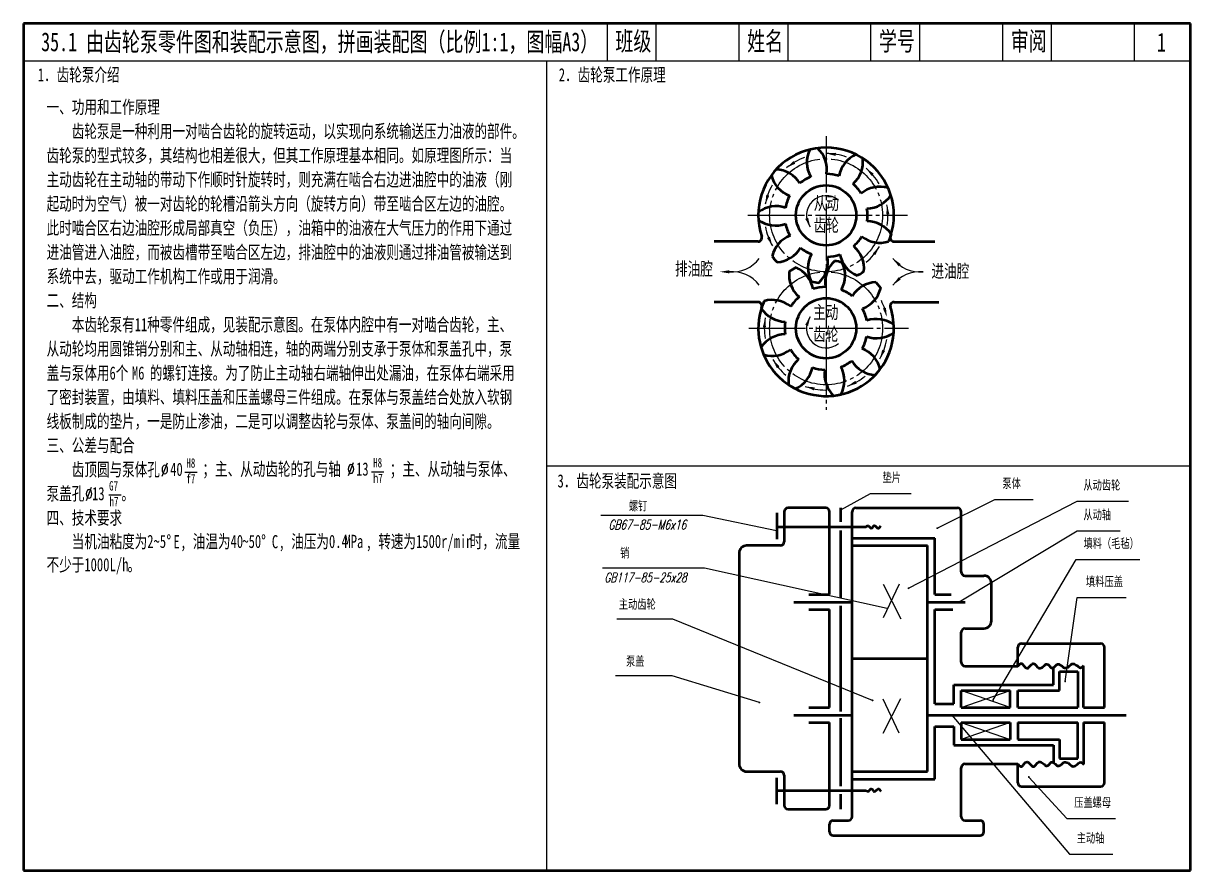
# Model space of a CAD drawing. Header units: millimetres. Extents: x -523 to 2163, y -1202 to 919.
# Drawn here: x 1491.8 to 1801.8, y -410.1 to -185.1 of the extents above; entities that cross this region are included whole.
import ezdxf

# ---------------------------------------------------------------- set-up
doc = ezdxf.new("R2010")
doc.units = ezdxf.units.MM
doc.linetypes.add('myCENTER', pattern=[18, 15, -1, 1, -1])
for name, color, linetype, lineweight in [('中心线', 7, 'myCENTER', 25), ('尺寸', 7, 'Continuous', 25), ('文字', 7, 'Continuous', 25), ('标注', 7, 'Continuous', 25), ('标题文字', 7, 'Continuous', 25), ('粗实线', 7, 'Continuous', 50), ('细实线', 7, 'Continuous', 25)]:
    doc.layers.add(name, color=color, linetype=linetype, lineweight=lineweight)
doc.styles.add('图中汉字2-3.5号', font='', dxfattribs={"width": 0.7, "height": 3.5})
doc.styles.add('尺寸文字1-2.5号', font='txt.shx', dxfattribs={"width": 0.7, "oblique": 15, "height": 2.5})
doc.styles.add('标题汉字1-5号', font='SimSun.ttf', dxfattribs={"width": 0.7, "height": 5})
doc.styles.add('标题汉字2-3.5号', font='SimSun.ttf', dxfattribs={"width": 0.7, "height": 3.5})
doc.styles.add('样式 1', font='txt.shx', dxfattribs={"width": 0.7, "oblique": 15, "height": 2.5, "bigfont": 'bigfont.shx'})
doc.styles.get('图中汉字2-3.5号').set_extended_font_data('FZFangSong-Z02')

msp = doc.modelspace()

# ---------------------------------------------------------------- linework, layer by layer
at = {"layer": '中心线'}
for p, q in [((1704.972, -215.051), (1704.972, -287.755)), ((1684.198, -236.096), (1726.558, -236.096)), ((1684.458, -266.096), (1726.818, -266.096))]:
    msp.add_line(p, q, dxfattribs=at)
for centre in [(1704.972, -236.096), (1704.972, -266.096)]:
    msp.add_circle(centre, 15, dxfattribs=at)
at = {"layer": '尺寸', "const_width": 0.25}
for points in [[(1734.381, -319.176, 1), (1734.631, -319.176, 1)], [(1726.733, -335.133, 1), (1726.983, -335.133, 1)], [(1768.348, -359.856, 1), (1768.598, -359.856, 1)], [(1687.142, -365.475, 1), (1687.392, -365.475, 1)], [(1717.2, -364.904, 1), (1717.45, -364.904, 1)], [(1749.227, -364.801, 1), (1749.477, -364.801, 1)], [(1758.675, -385.254, 1), (1758.925, -385.254, 1)]]:
    msp.add_lwpolyline(points, format="xyb", close=True, dxfattribs=at)
at = {"layer": '标注'}
for p, q in [((1534.637, -304.311), (1537.904, -304.311)), ((1584.252, -304.233), (1587.519, -304.233)), ((1514.501, -310.318), (1517.768, -310.318))]:
    msp.add_line(p, q, dxfattribs=at)
for centre, radius, start, end in [((1704.972, -236.096), 16.404, 70.6074, 89.73819), ((1704.972, -236.096), 16.404, 110.6074, 129.73819), ((1704.972, -236.096), 16.404, 30.6074, 49.73819), ((1704.972, -236.096), 16.404, 150.6074, 169.73819), ((1704.972, -236.096), 5.206, 51.26443, 216.22105), ((1704.972, -236.096), 16.404, 350.6074, 9.73819), ((1704.972, -236.096), 16.404, 190.6074, 209.73819), ((1704.972, -236.096), 16.404, 310.6074, 329.73819), ((1680.004, -242.023), 9.106, 265.16547, 322.49689), ((1729.94, -242.023), 9.106, 217.50311, 274.83453), ((1680.004, -260.169), 9.106, 37.50311, 94.83453), ((1729.94, -260.169), 9.106, 85.16547, 142.49689), ((1704.972, -266.096), 16.404, 18.26181, 26.56747), ((1704.972, -266.096), 16.404, 170.26181, 189.3926), ((1704.972, -266.096), 5.206, 143.77895, 308.73557), ((1704.972, -266.096), 16.404, 330.26181, 349.3926), ((1704.972, -266.096), 16.404, 210.26181, 229.3926), ((1704.972, -266.096), 16.404, 290.26181, 309.3926), ((1704.972, -266.096), 16.404, 250.26181, 269.3926)]:
    msp.add_arc(centre, radius, start, end, dxfattribs=at)
for points in [[(1707.59, -219.495), (1707.518, -220.325), (1705.064, -219.692)], [(1696.307, -221.696), (1696.785, -222.378), (1694.498, -223.471)], [(1717.649, -225.062), (1717.06, -225.651), (1715.587, -223.588)], [(1689.078, -230.635), (1689.883, -230.851), (1688.833, -233.158)], [(1721.776, -235.792), (1720.946, -235.864), (1721.143, -233.337)], [(1699.412, -237.034), (1700.179, -236.708), (1700.772, -239.172)], [(1689.286, -242.129), (1690.041, -241.777), (1690.72, -244.219)], [(1718.04, -246.664), (1717.358, -246.186), (1719.133, -244.377)], [(1724.793, -249.048), (1724.204, -249.637), (1722.731, -247.575)], [(1679.237, -250.679), (1679.237, -251.513), (1676.737, -251.096)], [(1724.793, -253.144), (1724.204, -252.555), (1722.731, -254.617)], [(1688.168, -265.792), (1688.999, -265.864), (1688.801, -263.337)], [(1699.412, -265.158), (1700.179, -265.484), (1700.772, -263.02)], [(1720.867, -260.635), (1720.062, -260.851), (1721.111, -263.158)], [(1720.659, -272.129), (1719.903, -271.777), (1719.224, -274.219)], [(1691.904, -276.664), (1692.587, -276.186), (1690.812, -274.377)], [(1701.755, -282.592), (1701.97, -281.787), (1699.448, -281.542)], [(1713.111, -280.801), (1712.758, -280.045), (1710.669, -281.48)]]:
    msp.add_solid(points, dxfattribs=at)
at = {"layer": '粗实线'}
for p, q in [((1491.787, -185.118), (1491.787, -195.118)), ((1801.787, -185.118), (1491.787, -185.118)), ((1801.787, -195.118), (1801.787, -185.118)), ((1491.787, -195.118), (1491.787, -410.118)), ((1801.787, -410.118), (1801.787, -195.118)), ((1722.265, -241.093), (1721.579, -243.04)), ((1686.926, -243.04), (1675.286, -243.04)), ((1723.018, -243.04), (1733.835, -243.04)), ((1718.162, -253.847), (1719.478, -255.438)), ((1686.926, -259.152), (1675.286, -259.152)), ((1688.489, -258.863), (1687.77, -260.798)), ((1723.018, -259.152), (1734.874, -259.152)), ((1691.868, -315.13), (1691.868, -322.123)), ((1693.868, -314.795), (1693.868, -322.795)), ((1704.868, -313.795), (1694.868, -313.795)), ((1705.868, -336.795), (1705.868, -314.795)), ((1708.868, -317.484), (1708.868, -313.795)), ((1711.868, -395.795), (1711.868, -314.795)), ((1712.868, -313.795), (1739.868, -313.795)), ((1740.868, -330.795), (1740.868, -314.795)), ((1691.868, -318.795), (1715.61, -318.795)), ((1708.868, -337.664), (1708.868, -319.813)), ((1711.868, -321.795), (1733.868, -321.795)), ((1733.868, -336.795), (1733.868, -321.795)), ((1692.868, -323.795), (1683.868, -323.795)), ((1711.868, -323.795), (1731.868, -323.795)), ((1731.868, -383.795), (1731.868, -323.795)), ((1681.868, -325.795), (1681.868, -381.795)), ((1741.868, -331.795), (1746.868, -331.795)), ((1748.868, -343.795), (1748.868, -333.795)), ((1700.367, -336.795), (1705.868, -336.795)), ((1733.868, -336.795), (1738.163, -336.795)), ((1696.419, -338.795), (1711.868, -338.795)), ((1700.367, -340.795), (1705.868, -340.795)), ((1705.868, -366.795), (1705.868, -340.795)), ((1708.868, -367.885), (1708.868, -339.834)), ((1731.868, -338.795), (1741.929, -338.795)), ((1733.868, -340.795), (1738.656, -340.795)), ((1733.868, -365.795), (1733.868, -340.795)), ((1740.868, -354.795), (1740.868, -346.795)), ((1741.868, -345.795), (1746.868, -345.795)), ((1756.868, -349.795), (1777.868, -349.795)), ((1755.868, -355.795), (1755.868, -350.795)), ((1778.868, -366.795), (1778.868, -350.795)), ((1711.868, -353.795), (1731.868, -353.795)), ((1741.868, -355.795), (1755.868, -355.795)), ((1765.368, -360.795), (1765.368, -356.159)), ((1773.368, -366.795), (1773.368, -355.72)), ((1766.952, -362.295), (1766.952, -357.255)), ((1766.952, -357.255), (1771.834, -357.255)), ((1771.834, -357.255), (1771.834, -366.795)), ((1738.868, -365.795), (1738.868, -360.795)), ((1738.868, -360.795), (1765.368, -360.795)), ((1740.868, -366.795), (1740.868, -362.295)), ((1740.868, -362.295), (1753.868, -362.295)), ((1753.868, -366.795), (1753.868, -362.295)), ((1755.868, -366.795), (1755.868, -362.295)), ((1755.868, -362.295), (1766.952, -362.295)), ((1733.868, -365.795), (1738.868, -365.795)), ((1696.419, -368.795), (1711.868, -368.795)), ((1700.367, -366.795), (1705.868, -366.795)), ((1731.868, -368.795), (1784.669, -368.795)), ((1740.868, -366.795), (1753.868, -366.795)), ((1755.868, -366.795), (1771.834, -366.795)), ((1773.368, -366.795), (1778.868, -366.795)), ((1700.367, -370.795), (1705.868, -370.795)), ((1705.868, -392.795), (1705.868, -370.795)), ((1708.868, -387.701), (1708.868, -369.649)), ((1733.868, -385.795), (1733.868, -371.795)), ((1733.868, -371.795), (1738.868, -371.795)), ((1738.868, -371.795), (1738.868, -376.795)), ((1740.868, -370.795), (1740.868, -375.295)), ((1740.868, -370.795), (1753.868, -370.795)), ((1753.868, -370.795), (1753.868, -375.295)), ((1755.868, -370.795), (1771.834, -370.795)), ((1755.868, -370.795), (1755.868, -375.295)), ((1771.834, -380.334), (1771.834, -370.795)), ((1773.368, -370.795), (1778.868, -370.795)), ((1773.368, -370.795), (1773.368, -381.869)), ((1778.868, -386.795), (1778.868, -370.795)), ((1738.868, -376.795), (1765.368, -376.795)), ((1740.868, -375.295), (1753.868, -375.295)), ((1755.868, -375.295), (1766.952, -375.295)), ((1765.368, -376.795), (1765.368, -381.43)), ((1766.952, -375.295), (1766.952, -380.334)), ((1766.952, -380.334), (1771.834, -380.334)), ((1683.868, -383.795), (1692.868, -383.795)), ((1711.868, -383.795), (1731.868, -383.795)), ((1740.868, -395.795), (1740.868, -382.795)), ((1741.868, -381.795), (1755.868, -381.795)), ((1755.868, -386.795), (1755.868, -381.795)), ((1691.868, -392.459), (1691.868, -385.467)), ((1693.868, -384.795), (1693.868, -392.795)), ((1711.868, -385.795), (1733.868, -385.795)), ((1691.868, -388.795), (1715.61, -388.795)), ((1708.868, -393.795), (1708.868, -389.832)), ((1756.868, -387.795), (1777.868, -387.795)), ((1694.868, -393.795), (1704.868, -393.795)), ((1706.868, -396.795), (1710.868, -396.795)), ((1741.868, -396.795), (1745.868, -396.795)), ((1705.868, -399.795), (1705.868, -397.795)), ((1746.868, -399.795), (1746.868, -397.795)), ((1706.868, -400.795), (1745.868, -400.795)), ((1491.787, -410.118), (1801.787, -410.118))]:
    msp.add_line(p, q, dxfattribs=at)
for centre in [(1704.972, -236.096), (1704.972, -266.096)]:
    msp.add_circle(centre, 8, dxfattribs=at)
for centre, radius, start, end in [((1704.972, -236.096), 18, 341.76853, 198.23147), ((1707.685, -222.034), 7.815, 154.11373, 209.51812), ((1697.361, -223.965), 7.815, 351.67008, 47.07448), ((1716.089, -227.067), 7.815, 114.11373, 169.51812), ((1706.939, -221.91), 7.815, 311.67008, 7.07448), ((1698.011, -223.58), 7.815, 194.11373, 249.51812), ((1691.343, -231.695), 7.815, 31.67008, 87.07448), ((1704.972, -236.096), 11, 111.81727, 129.37093), ((1704.972, -236.096), 11, 71.81727, 89.37093), ((1704.972, -236.096), 11, 31.81727, 49.37093), ((1719.292, -236.325), 7.815, 74.11373, 129.51812), ((1704.972, -236.096), 11, 151.81727, 169.37093), ((1715.598, -226.493), 7.815, 271.67008, 327.07448), ((1691.703, -241.485), 7.815, 71.67008, 127.07448), ((1704.972, -236.096), 11, 351.81727, 9.37093), ((1691.594, -230.983), 7.815, 234.11373, 289.51812), ((1704.972, -236.096), 11, 191.81727, 209.37093), ((1715.795, -245.476), 7.815, 34.11373, 89.51812), ((1686.926, -242.04), 1, 270, 18.23147), ((1698.272, -248.754), 7.815, 111.67008, 167.07448), ((1704.972, -236.096), 11, 311.81727, 329.37093), ((1719.284, -235.57), 7.815, 231.67008, 287.07448), ((1723.018, -242.04), 1, 161.76853, 270), ((1691.438, -240.778), 7.815, 274.11373, 329.51812), ((1704.972, -236.096), 11, 231.81727, 249.37093), ((1707.233, -250.238), 7.815, 354.11373, 49.51812), ((1704.972, -236.096), 18, 217.30701, 223.88119), ((1707.976, -250.099), 7.815, 151.67008, 207.07448), ((1697.614, -248.383), 7.815, 314.11373, 9.51812), ((1704.972, -236.096), 11, 271.81727, 289.37093), ((1716.274, -244.893), 7.815, 191.67008, 247.07448), ((1702.959, -251.917), 7.815, 173.11373, 228.51812), ((1704.972, -266.096), 18, 116.30701, 122.88119), ((1693.826, -257.104), 7.815, 10.67008, 66.07448), ((1712.544, -253.94), 7.815, 133.11373, 188.51812), ((1704.972, -266.096), 18, 76.30701, 82.88119), ((1702.214, -252.043), 7.815, 330.67008, 26.07448), ((1704.972, -236.096), 18, 297.30701, 303.88119), ((1704.972, -236.096), 18, 257.30701, 263.88119), ((1718.587, -261.651), 7.815, 93.11373, 148.51812), ((1704.972, -266.096), 11, 90.81727, 108.37093), ((1704.972, -266.096), 11, 50.81727, 68.37093), ((1711.893, -253.557), 7.815, 290.67008, 346.07448), ((1686.926, -260.152), 1, 341.76853, 90), ((1690.653, -266.372), 7.815, 50.67008, 106.07448), ((1704.972, -266.096), 11, 130.81727, 148.37093), ((1723.018, -260.152), 1, 90, 198.23147), ((1704.972, -266.096), 18, 161.76853, 221.69299), ((1694.315, -256.528), 7.815, 213.11373, 268.51812), ((1704.972, -266.096), 11, 10.81727, 28.37093), ((1704.972, -266.096), 18, 356.30701, 18.23147), ((1704.972, -266.096), 11, 170.81727, 188.37093), ((1718.259, -271.442), 7.815, 53.11373, 108.51812), ((1694.181, -275.512), 7.815, 90.67008, 146.07448), ((1704.972, -266.096), 18, 221.69299, 356.30701), ((1704.972, -266.096), 11, 330.81727, 348.37093), ((1718.333, -260.939), 7.815, 250.67008, 306.07448), ((1690.659, -265.617), 7.815, 253.11373, 308.51812), ((1704.972, -266.096), 11, 210.81727, 228.37093), ((1711.714, -278.732), 7.815, 13.11373, 68.51812), ((1702.758, -280.245), 7.815, 130.67008, 186.07448), ((1704.972, -266.096), 11, 290.81727, 308.37093), ((1718.522, -270.734), 7.815, 210.67008, 266.07448), ((1693.699, -274.93), 7.815, 293.11373, 348.51812), ((1704.972, -266.096), 11, 250.81727, 268.37093), ((1712.371, -278.359), 7.815, 170.67008, 226.07448), ((1702.015, -280.109), 7.815, 333.11373, 28.51812), ((1704.972, -266.096), 18, 316.30701, 322.88119), ((1704.972, -266.096), 18, 236.30701, 242.88119), ((1704.972, -266.096), 18, 276.30701, 282.88119), ((1694.868, -314.795), 1, 90, 180), ((1704.868, -314.795), 1, 0, 90), ((1712.868, -314.795), 1, 90, 180), ((1739.868, -314.795), 1, 0, 90), ((1683.868, -325.795), 2, 90, 180), ((1692.868, -322.795), 1, 270, 0), ((1741.868, -330.795), 1, 180, 270), ((1746.868, -333.795), 2, 360, 90), ((1746.868, -343.795), 2, 270, 0), ((1741.868, -346.795), 1, 90, 180), ((1756.868, -350.795), 1, 90, 180), ((1777.868, -350.795), 1, 360, 90), ((1741.868, -354.795), 1, 180, 270), ((1683.868, -381.795), 2, 180, 270), ((1692.868, -384.795), 1, 360, 90), ((1741.868, -382.795), 1, 90, 180), ((1756.868, -386.795), 1, 180, 270), ((1777.868, -386.795), 1, 270, 0), ((1694.868, -392.795), 1, 180, 270), ((1704.868, -392.795), 1, 270, 0), ((1706.868, -397.795), 1, 90, 180), ((1710.868, -395.795), 1, 270, 0), ((1741.868, -395.795), 1, 180, 270), ((1745.868, -397.795), 1, 0, 90), ((1706.868, -399.795), 1, 180, 270), ((1745.868, -399.795), 1, 270, 0)]:
    msp.add_arc(centre, radius, start, end, dxfattribs=at)
for points in [[(1715.61, -318.795), (1716.215, -318.551), (1716.975, -319.202), (1717.772, -318.478), (1718.785, -319.202), (1719.545, -318.514)], [(1755.868, -355.795), (1756.858, -355.106), (1757.437, -355.684), (1758.348, -356.346), (1759.009, -355.932), (1760.002, -355.106), (1760.747, -355.684), (1761.574, -356.346), (1762.65, -355.932), (1763.395, -355.271), (1764.222, -355.684), (1764.801, -356.263), (1765.794, -355.85), (1766.539, -355.271), (1767.449, -355.684), (1768.276, -356.263), (1769.517, -355.85), (1770.345, -355.188), (1771.42, -355.519), (1772.496, -356.263), (1773.406, -355.684)], [(1755.868, -381.795), (1756.858, -382.484), (1757.437, -381.905), (1758.348, -381.243), (1759.009, -381.657), (1760.002, -382.484), (1760.747, -381.905), (1761.574, -381.243), (1762.65, -381.657), (1763.395, -382.318), (1764.222, -381.905), (1764.801, -381.326), (1765.794, -381.74), (1766.539, -382.318), (1767.449, -381.905), (1768.276, -381.326), (1769.517, -381.74), (1770.345, -382.401), (1771.42, -382.07), (1772.496, -381.326), (1773.406, -381.905)], [(1715.61, -388.795), (1716.215, -389.039), (1716.975, -388.388), (1717.772, -389.111), (1718.785, -388.388), (1719.545, -389.075)]]:
    msp.add_spline(points, degree=3, dxfattribs=at)
at = {"layer": '细实线'}
for p, q in [((1646.787, -185.118), (1646.787, -195.118)), ((1659.787, -185.118), (1659.787, -195.118)), ((1681.787, -185.118), (1681.787, -195.118)), ((1694.787, -185.118), (1694.787, -195.118)), ((1716.787, -185.118), (1716.787, -195.118)), ((1729.787, -185.118), (1729.787, -195.118)), ((1751.787, -185.118), (1751.787, -195.118)), ((1764.787, -185.118), (1764.787, -195.118)), ((1786.787, -185.118), (1786.787, -195.118)), ((1801.787, -195.118), (1491.787, -195.118)), ((1630.806, -410.118), (1630.806, -195.118)), ((1630.806, -302.618), (1801.787, -302.618)), ((1708.868, -314.328), (1716.735, -309.961)), ((1716.735, -309.961), (1727.532, -309.961)), ((1726.858, -335.133), (1771.622, -311.984)), ((1734.506, -319.176), (1749.802, -311.534)), ((1749.802, -311.534), (1759.925, -311.534)), ((1771.622, -311.984), (1785.284, -311.984)), ((1672.195, -315.804), (1645.118, -315.804)), ((1691.766, -319.85), (1672.195, -315.804)), ((1740.354, -338.729), (1771.622, -319.85)), ((1771.622, -319.85), (1783.094, -319.85)), ((1749.352, -364.801), (1771.397, -327.492)), ((1771.397, -327.492), (1788.256, -327.492)), ((1672.69, -329.773), (1645.612, -329.773)), ((1721.234, -340.528), (1672.69, -329.773)), ((1724.383, -334.01), (1720.109, -343)), ((1720.109, -334.01), (1724.833, -343.225)), ((1768.473, -359.856), (1771.622, -337.606)), ((1771.622, -337.606), (1784.69, -337.606)), ((1664.282, -343.328), (1649.435, -343.328)), ((1717.325, -364.904), (1664.282, -343.328)), ((1664.101, -358.384), (1649.03, -358.384)), ((1687.267, -365.475), (1664.101, -358.384)), ((1740.868, -366.795), (1753.868, -362.295)), ((1753.868, -366.795), (1740.868, -362.295)), ((1720.109, -373.58), (1724.833, -364.365)), ((1724.383, -373.58), (1720.109, -364.589)), ((1738.33, -368.847), (1769.597, -405.707)), ((1753.868, -370.795), (1740.868, -375.295)), ((1740.868, -370.795), (1753.868, -375.295)), ((1758.8, -385.254), (1768.923, -396.267)), ((1768.923, -396.267), (1781.792, -396.267)), ((1769.597, -405.707), (1781.123, -405.707))]:
    msp.add_line(p, q, dxfattribs=at)

# ---------------------------------------------------------------- texts
at = {"layer": '文字', "lineweight": 60, "style": '样式 1', "width": 0.7}
for s, p in [('%%C', (1528.303, -305.338)), ('∅', (1577.751, -305.216)), ('∅', (1508.184, -311.789))]:
    msp.add_text(s, height=3.5, dxfattribs=at).set_placement(p)
at = {"layer": '标注', "style": '标题汉字2-3.5号', "width": 0.7}
for s, p in [('G7', (1514.556, -309.189)), ('h7', (1514.666, -313.355))]:
    msp.add_text(s, height=2.5, dxfattribs=at).set_placement(p)
at = {"layer": '标注', "attachment_point": 1}
for s, insert, char_height, width, style in [('从动\\P齿轮', (1701.695, -231.109), 3.5, 11.12598, '图中汉字2-3.5号'), ('排油腔', (1664.859, -248.534), 3.5, 11.12598, '图中汉字2-3.5号'), ('进油腔', (1732.968, -249.135), 3.5, 11.12598, '图中汉字2-3.5号'), ('主动\\P齿轮', (1701.541, -260.058), 3.5, 11.12598, '图中汉字2-3.5号'), ('H8\\Pf7', (1535.072, -300.612), 2.5, 7.18677, '标题汉字2-3.5号'), ('H8\\P{\\fArial|b0|i0|c0|p32;h}7', (1584.688, -300.534), 2.5, 7.18677, '标题汉字2-3.5号'), ('垫片', (1719.953, -304.414), 2.5, 11.12598, '图中汉字2-3.5号'), ('泵体', (1751.795, -305.988), 2.5, 11.12598, '图中汉字2-3.5号'), ('从动齿轮', (1773.309, -306.437), 2.5, 11.12598, '图中汉字2-3.5号'), ('螺钉', (1652.586, -311.983), 2.5, 11.12598, '图中汉字2-3.5号'), ('从动轴', (1773.309, -314.304), 2.5, 11.12598, '图中汉字2-3.5号'), ('GB67-85-M6x16', (1647.193, -316.989), 2.5, 11.12598, '尺寸文字1-2.5号'), ('填料（毛毡）', (1773.335, -321.945), 2.5, 23.1694, '图中汉字2-3.5号'), ('销', (1650.294, -324.46), 2.5, 11.12598, '图中汉字2-3.5号'), ('GB117-85-25x28', (1646.099, -331.021), 2.5, 11.12598, '尺寸文字1-2.5号'), ('填料压盖', (1774.006, -332.059), 2.5, 11.12598, '图中汉字2-3.5号'), ('主动齿轮', (1649.936, -338.07), 2.5, 11.12598, '图中汉字2-3.5号'), ('泵盖', (1651.84, -353.202), 2.5, 11.12598, '图中汉字2-3.5号'), ('压盖螺母', (1770.861, -390.72), 2.5, 11.12598, '图中汉字2-3.5号'), ('主动轴', (1771.536, -400.16), 2.5, 11.12598, '图中汉字2-3.5号')]:
    msp.add_mtext(s, dxfattribs=dict(at, insert=insert, char_height=char_height, width=width, style=style))
at = {"layer": '标题文字', "width": 0.7}
for s, height, style, p in [('35.1 由齿轮泵零件图和装配示意图，拼画装配图（比例1:1，图幅A3）', 5, '标题汉字1-5号', (1496.52, -192.519)), ('班级', 5, '标题汉字1-5号', (1649.012, -192.353)), ('姓名', 5, '标题汉字1-5号', (1684.012, -192.353)), ('学号', 5, '标题汉字1-5号', (1719.012, -192.353)), ('审阅', 5, '标题汉字1-5号', (1754.012, -192.353)), ('1', 5, '标题汉字1-5号', (1792.843, -192.622)), ('1．齿轮泵介绍', 3.5, '标题汉字2-3.5号', (1495.624, -200.524)), ('2．齿轮泵工作原理', 3.5, '标题汉字2-3.5号', (1633.984, -200.524)), ('一、功用和工作原理', 3.5, '标题汉字2-3.5号', (1497.964, -209.093)), ('\u3000\u3000齿轮泵是一种利用一对啮合齿轮的旋转运动，以实现向系统输送压力油液的部件。', 3.5, '标题汉字2-3.5号', (1497.964, -215.509)), ('齿轮泵的型式较多，其结构也相差很大，但其工作原理基本相同。如原理图所示：当', 3.5, '标题汉字2-3.5号', (1497.964, -221.926)), ('主动齿轮在主动轴的带动下作顺时针旋转时，则充满在啮合右边进油腔中的油液（刚', 3.5, '标题汉字2-3.5号', (1497.964, -228.343)), ('起动时为空气）被一对齿轮的轮槽沿箭头方向（旋转方向）带至啮合区左边的油腔。', 3.5, '标题汉字2-3.5号', (1497.964, -234.779)), ('此时啮合区右边油腔形成局部真空（负压），油箱中的油液在大气压力的作用下通过', 3.5, '标题汉字2-3.5号', (1497.964, -241.195)), ('进油管进入油腔，而被齿槽带至啮合区左边，排油腔中的油液则通过排油管被输送到', 3.5, '标题汉字2-3.5号', (1497.964, -247.632)), ('系统中去，驱动工作机构工作或用于润滑。', 3.5, '标题汉字2-3.5号', (1497.964, -254.048)), ('二、结构', 3.5, '标题汉字2-3.5号', (1497.964, -260.445)), ('\u3000\u3000本齿轮泵有11种零件组成，见装配示意图。在泵体内腔中有一对啮合齿轮，主、', 3.5, '标题汉字2-3.5号', (1497.964, -266.862)), ('从动轮均用圆锥销分别和主、从动轴相连，轴的两端分别支承于泵体和泵盖孔中，泵', 3.5, '标题汉字2-3.5号', (1497.964, -273.279)), ('盖与泵体用6个', 3.5, '标题汉字2-3.5号', (1497.964, -279.715)), ('的螺钉连接。为了防止主动轴右端轴伸出处漏油，在泵体右端采用', 3.5, '标题汉字2-3.5号', (1525.367, -279.715)), ('M6', 3.5, '标题汉字2-3.5号', (1520.613, -279.715)), ('了密封装置，由填料、填料压盖和压盖螺母三件组成。在泵体与泵盖结合处放入软钢', 3.5, '标题汉字2-3.5号', (1497.964, -286.112)), ('线板制成的垫片，一是防止渗油，二是可以调整齿轮与泵体、泵盖间的轴向间隙。', 3.5, '标题汉字2-3.5号', (1497.964, -292.529)), ('三、公差与配合', 3.5, '标题汉字2-3.5号', (1497.964, -298.926)), ('\u3000\u3000齿顶圆与泵体孔', 3.5, '标题汉字2-3.5号', (1497.964, -305.343)), ('  40', 3.5, '标题汉字2-3.5号', (1527.44, -305.293)), (' ；主、从动齿轮的孔与轴', 3.5, '标题汉字2-3.5号', (1537.68, -305.216)), ('13   ', 3.5, '标题汉字2-3.5号', (1580.141, -305.216)), ('；主、从动轴与泵体、', 3.5, '标题汉字2-3.5号', (1589.105, -305.216)), ('3．齿轮泵装配示意图', 3.5, '标题汉字2-3.5号', (1633.639, -308.368)), ('泵盖孔', 3.5, '标题汉字2-3.5号', (1497.964, -311.74)), ('13', 3.5, '标题汉字2-3.5号', (1510.029, -311.74)), ('。', 3.5, '标题汉字2-3.5号', (1517.816, -311.74)), ('四、技术要求', 3.5, '标题汉字2-3.5号', (1497.964, -318.176)), ('\u3000\u3000当机油粘度为2~5', 3.5, '标题汉字2-3.5号', (1497.964, -324.431)), ('°', 3.5, '标题汉字2-3.5号', (1529.801, -324.431)), ('E', 3.5, '标题汉字2-3.5号', (1531.67, -324.514)), (', 油温为40', 3.5, '标题汉字2-3.5号', (1533.453, -324.431)), ('~50°', 3.5, '标题汉字2-3.5号', (1549.948, -324.431)), ('C', 3.5, '标题汉字2-3.5号', (1557.777, -324.514)), (', 油压为0.4', 3.5, '标题汉字2-3.5号', (1559.595, -324.431)), ('MPa', 3.5, '标题汉字2-3.5号', (1577.065, -324.431)), (', 转速为1500', 3.5, '标题汉字2-3.5号', (1582.716, -324.431)), ('r/min', 3.5, '标题汉字2-3.5号', (1602.739, -324.431)), ('时，流量', 3.5, '标题汉字2-3.5号', (1610.345, -324.431)), ('不少于1000', 3.5, '标题汉字2-3.5号', (1497.964, -330.612)), ('L/h', 3.5, '标题汉字2-3.5号', (1514.703, -330.612)), ('。', 3.5, '标题汉字2-3.5号', (1519.461, -330.612))]:
    msp.add_text(s, height=height, dxfattribs=dict(at, style=style)).set_placement(p)

doc.saveas('drawing.dxf')
